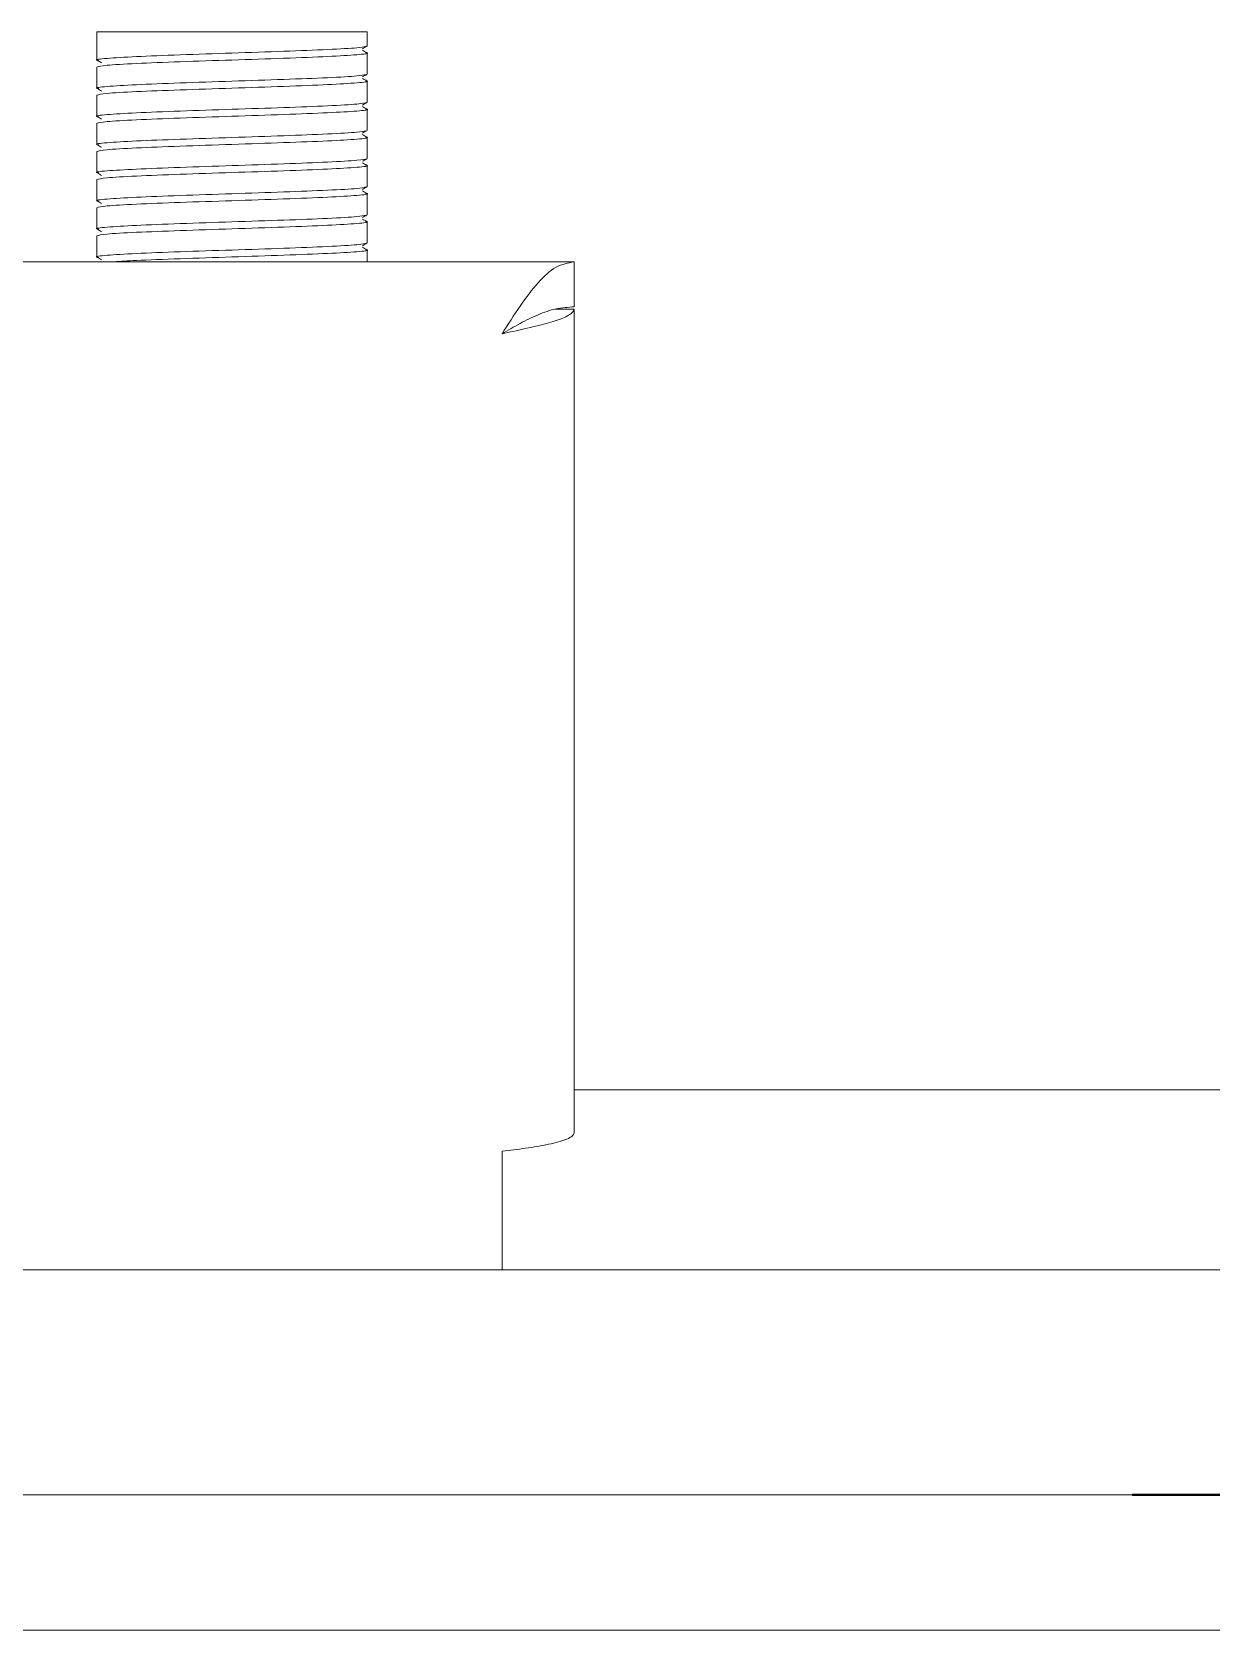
# Model space of a CAD drawing. Header units: millimetres. Extents: x 30710 to 48779, y -19256 to -8564.
# Drawn here: x 33461.3 to 33513.7, y -13510.9 to -13439.9 of the extents above; entities that cross this region are included whole.
import ezdxf

# ---------------------------------------------------------------- set-up
doc = ezdxf.new("R2010")
doc.units = ezdxf.units.MM
doc.header["$LTSCALE"] = 10
doc.layers.add('粗实线', color=4, linetype='Continuous', lineweight=18)
doc.layers.add('细实线', color=3, linetype='Continuous', lineweight=35)

msp = doc.modelspace()

# ---------------------------------------------------------------- linework, layer by layer
at = {"layer": '粗实线'}
for p, q in [((33464.22, -13439.94), (33464.22, -13440.249)), ((33464.22, -13439.94), (33476.22, -13439.94)), ((33464.22, -13439.94), (33464.304, -13439.954)), ((33464.22, -13440.249), (33464.22, -13441.19)), ((33476.22, -13440.565), (33476.22, -13439.94)), ((33476.22, -13441.815), (33476.22, -13440.874)), ((33464.22, -13441.499), (33464.22, -13442.44)), ((33476.22, -13443.065), (33476.22, -13442.124)), ((33464.22, -13442.749), (33464.22, -13443.69)), ((33476.22, -13444.315), (33476.22, -13443.374)), ((33464.22, -13443.999), (33464.22, -13444.94)), ((33464.22, -13445.249), (33464.22, -13446.19)), ((33476.22, -13445.565), (33476.22, -13444.624)), ((33476.22, -13446.815), (33476.22, -13445.874)), ((33464.22, -13446.499), (33464.22, -13447.44)), ((33476.22, -13448.065), (33476.22, -13447.124)), ((33464.22, -13447.749), (33464.22, -13448.69)), ((33476.22, -13449.315), (33476.22, -13448.374)), ((33464.22, -13448.999), (33464.22, -13449.94)), ((33455.02, -13450.152), (33485.42, -13450.152)), ((33476.22, -13450.152), (33476.22, -13449.624)), ((33485.42, -13450.152), (33485.42, -13452.152)), ((33484.593, -13452.252), (33485.42, -13452.252)), ((33485.42, -13452.252), (33485.42, -13488.85)), ((33515.22, -13486.94), (33485.42, -13486.94)), ((33482.22, -13494.94), (33482.22, -13489.661)), ((31865.22, -13494.94), (33875.22, -13494.94)), ((31865.22, -13504.94), (33875.22, -13504.94)), ((33870.22, -13510.94), (31870.22, -13510.94))]:
    msp.add_line(p, q, dxfattribs=at)
for points, knots in [([(33476.148, -13440.577), (33476.067, -13440.599), (33475.892, -13440.647), (33474.557, -13440.721), (33472.58, -13440.799), (33470.217, -13440.877), (33467.868, -13440.956), (33465.853, -13441.034), (33464.583, -13441.112), (33464.066, -13441.169), (33464.272, -13441.2), (33464.304, -13441.204)], [0, 0, 0, 0, 1.264151, 2.764493, 4.264835, 5.765178, 7.26552, 8.765862, 10.266205, 11.766547, 12.043189, 12.043189, 12.043189, 12.043189]), ([(33476.156, -13440.863), (33476.179, -13440.866), (33476.372, -13440.896), (33475.852, -13440.952), (33474.587, -13441.03), (33472.571, -13441.108), (33470.221, -13441.186), (33467.86, -13441.264), (33465.878, -13441.342), (33464.49, -13441.421), (33464.31, -13441.473), (33464.22, -13441.499)], [0, 0, 0, 0, 0.207761, 1.693828, 3.179895, 4.665961, 6.152028, 7.638095, 9.124162, 10.610229, 12.096296, 12.096296, 12.096296, 12.096296]), ([(33476.019, -13440.686), (33476.051, -13440.668), (33476.115, -13440.631), (33476.178, -13440.594), (33476.21, -13440.576)], [0, 0, 0, 0, 0.1104693, 0.2209431, 0.2209431, 0.2209431, 0.2209431]), ([(33476.21, -13440.863), (33476.178, -13440.845), (33476.115, -13440.808), (33476.051, -13440.771), (33476.019, -13440.753)], [0, 0, 0, 0, 0.1104737, 0.2209431, 0.2209431, 0.2209431, 0.2209431]), ([(33464.235, -13441.204), (33464.267, -13441.222), (33464.331, -13441.259), (33464.395, -13441.296), (33464.426, -13441.314)], [0, 0, 0, 0, 0.110244, 0.2204869, 0.2204869, 0.2204869, 0.2204869]), ([(33476.148, -13441.827), (33476.067, -13441.849), (33475.892, -13441.897), (33474.557, -13441.971), (33472.58, -13442.049), (33470.217, -13442.127), (33467.868, -13442.206), (33465.853, -13442.284), (33464.583, -13442.362), (33464.066, -13442.419), (33464.272, -13442.45), (33464.304, -13442.454)], [0, 0, 0, 0, 1.264151, 2.764493, 4.264835, 5.765178, 7.26552, 8.765862, 10.266205, 11.766547, 12.043189, 12.043189, 12.043189, 12.043189]), ([(33476.156, -13442.113), (33476.179, -13442.116), (33476.372, -13442.146), (33475.852, -13442.202), (33474.587, -13442.28), (33472.571, -13442.358), (33470.221, -13442.436), (33467.86, -13442.514), (33465.878, -13442.592), (33464.49, -13442.671), (33464.31, -13442.723), (33464.22, -13442.749)], [0, 0, 0, 0, 0.207761, 1.693828, 3.179895, 4.665961, 6.152028, 7.638095, 9.124162, 10.610229, 12.096296, 12.096296, 12.096296, 12.096296]), ([(33476.019, -13441.936), (33476.051, -13441.918), (33476.115, -13441.881), (33476.178, -13441.844), (33476.21, -13441.826)], [0, 0, 0, 0, 0.1104693, 0.2209431, 0.2209431, 0.2209431, 0.2209431]), ([(33476.21, -13442.113), (33476.178, -13442.095), (33476.115, -13442.058), (33476.051, -13442.021), (33476.019, -13442.003)], [0, 0, 0, 0, 0.1104737, 0.2209431, 0.2209431, 0.2209431, 0.2209431]), ([(33476.22, -13443.065), (33476.129, -13443.091), (33475.949, -13443.143), (33474.561, -13443.221), (33472.579, -13443.299), (33470.218, -13443.377), (33467.868, -13443.456), (33465.853, -13443.534), (33464.583, -13443.612), (33464.066, -13443.669), (33464.272, -13443.7), (33464.304, -13443.704)], [0, 0, 0, 0, 1.480419, 2.960838, 4.441258, 5.921677, 7.402096, 8.882515, 10.362934, 11.843354, 12.116322, 12.116322, 12.116322, 12.116322]), ([(33464.235, -13442.454), (33464.267, -13442.472), (33464.331, -13442.509), (33464.395, -13442.546), (33464.426, -13442.564)], [0, 0, 0, 0, 0.110244, 0.2204869, 0.2204869, 0.2204869, 0.2204869]), ([(33476.019, -13443.186), (33476.051, -13443.168), (33476.115, -13443.131), (33476.178, -13443.094), (33476.21, -13443.076)], [0, 0, 0, 0, 0.1104693, 0.2209431, 0.2209431, 0.2209431, 0.2209431]), ([(33476.156, -13443.363), (33476.179, -13443.366), (33476.372, -13443.396), (33475.852, -13443.452), (33474.587, -13443.53), (33472.571, -13443.608), (33470.221, -13443.686), (33467.86, -13443.764), (33465.878, -13443.842), (33464.49, -13443.921), (33464.31, -13443.973), (33464.22, -13443.999)], [0, 0, 0, 0, 0.207761, 1.693828, 3.179895, 4.665961, 6.152028, 7.638095, 9.124162, 10.610229, 12.096296, 12.096296, 12.096296, 12.096296]), ([(33464.235, -13443.704), (33464.267, -13443.722), (33464.331, -13443.759), (33464.395, -13443.796), (33464.426, -13443.814)], [0, 0, 0, 0, 0.110244, 0.2204869, 0.2204869, 0.2204869, 0.2204869]), ([(33476.21, -13443.363), (33476.178, -13443.345), (33476.115, -13443.308), (33476.051, -13443.271), (33476.019, -13443.253)], [0, 0, 0, 0, 0.1104737, 0.2209431, 0.2209431, 0.2209431, 0.2209431]), ([(33476.148, -13444.327), (33476.067, -13444.349), (33475.892, -13444.397), (33474.557, -13444.471), (33472.58, -13444.549), (33470.217, -13444.627), (33467.868, -13444.706), (33465.853, -13444.784), (33464.583, -13444.862), (33464.066, -13444.919), (33464.272, -13444.95), (33464.304, -13444.954)], [0, 0, 0, 0, 1.264151, 2.764493, 4.264835, 5.765178, 7.26552, 8.765862, 10.266205, 11.766547, 12.043189, 12.043189, 12.043189, 12.043189]), ([(33476.019, -13444.436), (33476.051, -13444.418), (33476.115, -13444.381), (33476.178, -13444.344), (33476.21, -13444.326)], [0, 0, 0, 0, 0.1104693, 0.2209431, 0.2209431, 0.2209431, 0.2209431]), ([(33476.21, -13444.613), (33476.178, -13444.595), (33476.115, -13444.558), (33476.051, -13444.521), (33476.019, -13444.503)], [0, 0, 0, 0, 0.1104737, 0.2209431, 0.2209431, 0.2209431, 0.2209431]), ([(33476.156, -13444.613), (33476.179, -13444.616), (33476.372, -13444.646), (33475.852, -13444.702), (33474.587, -13444.78), (33472.571, -13444.858), (33470.221, -13444.936), (33467.86, -13445.014), (33465.878, -13445.092), (33464.49, -13445.171), (33464.31, -13445.223), (33464.22, -13445.249)], [0, 0, 0, 0, 0.207761, 1.693828, 3.179895, 4.665961, 6.152028, 7.638095, 9.124162, 10.610229, 12.096296, 12.096296, 12.096296, 12.096296]), ([(33464.235, -13444.954), (33464.267, -13444.972), (33464.331, -13445.009), (33464.395, -13445.046), (33464.426, -13445.064)], [0, 0, 0, 0, 0.110244, 0.2204869, 0.2204869, 0.2204869, 0.2204869]), ([(33476.22, -13445.565), (33476.129, -13445.591), (33475.949, -13445.643), (33474.561, -13445.721), (33472.579, -13445.799), (33470.218, -13445.877), (33467.868, -13445.956), (33465.853, -13446.034), (33464.583, -13446.112), (33464.066, -13446.169), (33464.272, -13446.2), (33464.304, -13446.204)], [0, 0, 0, 0, 1.480419, 2.960838, 4.441258, 5.921677, 7.402096, 8.882515, 10.362934, 11.843354, 12.116322, 12.116322, 12.116322, 12.116322]), ([(33476.156, -13445.863), (33476.179, -13445.866), (33476.372, -13445.896), (33475.852, -13445.952), (33474.587, -13446.03), (33472.571, -13446.108), (33470.221, -13446.186), (33467.86, -13446.264), (33465.878, -13446.342), (33464.49, -13446.421), (33464.31, -13446.473), (33464.22, -13446.499)], [0, 0, 0, 0, 0.207761, 1.693828, 3.179895, 4.665961, 6.152028, 7.638095, 9.124162, 10.610229, 12.096296, 12.096296, 12.096296, 12.096296]), ([(33476.019, -13445.686), (33476.051, -13445.668), (33476.115, -13445.631), (33476.178, -13445.594), (33476.21, -13445.576)], [0, 0, 0, 0, 0.1104693, 0.2209431, 0.2209431, 0.2209431, 0.2209431]), ([(33476.21, -13445.863), (33476.178, -13445.845), (33476.115, -13445.808), (33476.051, -13445.771), (33476.019, -13445.753)], [0, 0, 0, 0, 0.1104737, 0.2209431, 0.2209431, 0.2209431, 0.2209431]), ([(33464.235, -13446.204), (33464.267, -13446.222), (33464.331, -13446.259), (33464.395, -13446.296), (33464.426, -13446.314)], [0, 0, 0, 0, 0.110244, 0.2204869, 0.2204869, 0.2204869, 0.2204869]), ([(33476.148, -13446.827), (33476.067, -13446.849), (33475.892, -13446.897), (33474.557, -13446.971), (33472.58, -13447.049), (33470.217, -13447.127), (33467.868, -13447.206), (33465.853, -13447.284), (33464.583, -13447.362), (33464.066, -13447.419), (33464.272, -13447.45), (33464.304, -13447.454)], [0, 0, 0, 0, 1.264151, 2.764493, 4.264835, 5.765178, 7.26552, 8.765862, 10.266205, 11.766547, 12.043189, 12.043189, 12.043189, 12.043189]), ([(33476.156, -13447.113), (33476.179, -13447.116), (33476.372, -13447.146), (33475.852, -13447.202), (33474.587, -13447.28), (33472.571, -13447.358), (33470.221, -13447.436), (33467.86, -13447.514), (33465.878, -13447.592), (33464.49, -13447.671), (33464.31, -13447.723), (33464.22, -13447.749)], [0, 0, 0, 0, 0.207761, 1.693828, 3.179895, 4.665961, 6.152028, 7.638095, 9.124162, 10.610229, 12.096296, 12.096296, 12.096296, 12.096296]), ([(33476.019, -13446.936), (33476.051, -13446.918), (33476.115, -13446.881), (33476.178, -13446.844), (33476.21, -13446.826)], [0, 0, 0, 0, 0.1104693, 0.2209431, 0.2209431, 0.2209431, 0.2209431]), ([(33476.21, -13447.113), (33476.178, -13447.095), (33476.115, -13447.058), (33476.051, -13447.021), (33476.019, -13447.003)], [0, 0, 0, 0, 0.1104737, 0.2209431, 0.2209431, 0.2209431, 0.2209431]), ([(33476.148, -13448.077), (33476.067, -13448.099), (33475.892, -13448.147), (33474.557, -13448.221), (33472.58, -13448.299), (33470.217, -13448.377), (33467.868, -13448.456), (33465.853, -13448.534), (33464.583, -13448.612), (33464.066, -13448.669), (33464.272, -13448.7), (33464.304, -13448.704)], [0, 0, 0, 0, 1.264151, 2.764493, 4.264835, 5.765178, 7.26552, 8.765862, 10.266205, 11.766547, 12.043189, 12.043189, 12.043189, 12.043189]), ([(33464.235, -13447.454), (33464.267, -13447.472), (33464.331, -13447.509), (33464.395, -13447.546), (33464.426, -13447.564)], [0, 0, 0, 0, 0.110244, 0.2204869, 0.2204869, 0.2204869, 0.2204869]), ([(33476.019, -13448.186), (33476.051, -13448.168), (33476.115, -13448.131), (33476.178, -13448.094), (33476.21, -13448.076)], [0, 0, 0, 0, 0.1104693, 0.2209431, 0.2209431, 0.2209431, 0.2209431]), ([(33476.156, -13448.363), (33476.179, -13448.366), (33476.372, -13448.396), (33475.852, -13448.452), (33474.587, -13448.53), (33472.571, -13448.608), (33470.221, -13448.686), (33467.86, -13448.764), (33465.878, -13448.842), (33464.49, -13448.921), (33464.31, -13448.973), (33464.22, -13448.999)], [0, 0, 0, 0, 0.207761, 1.693828, 3.179895, 4.665961, 6.152028, 7.638095, 9.124162, 10.610229, 12.096296, 12.096296, 12.096296, 12.096296]), ([(33464.235, -13448.704), (33464.267, -13448.722), (33464.331, -13448.759), (33464.395, -13448.796), (33464.426, -13448.814)], [0, 0, 0, 0, 0.110244, 0.2204869, 0.2204869, 0.2204869, 0.2204869]), ([(33476.21, -13448.363), (33476.178, -13448.345), (33476.115, -13448.308), (33476.051, -13448.271), (33476.019, -13448.253)], [0, 0, 0, 0, 0.1104737, 0.2209431, 0.2209431, 0.2209431, 0.2209431]), ([(33476.22, -13449.315), (33476.129, -13449.341), (33475.949, -13449.393), (33474.561, -13449.471), (33472.579, -13449.549), (33470.218, -13449.627), (33467.868, -13449.706), (33465.853, -13449.784), (33464.583, -13449.862), (33464.066, -13449.919), (33464.272, -13449.95), (33464.304, -13449.954)], [0, 0, 0, 0, 1.480419, 2.960838, 4.441258, 5.921677, 7.402096, 8.882515, 10.362934, 11.843354, 12.116322, 12.116322, 12.116322, 12.116322]), ([(33476.019, -13449.436), (33476.051, -13449.418), (33476.115, -13449.381), (33476.178, -13449.344), (33476.21, -13449.326)], [0, 0, 0, 0, 0.1104693, 0.2209431, 0.2209431, 0.2209431, 0.2209431]), ([(33476.21, -13449.613), (33476.178, -13449.595), (33476.115, -13449.558), (33476.051, -13449.521), (33476.019, -13449.503)], [0, 0, 0, 0, 0.1104737, 0.2209431, 0.2209431, 0.2209431, 0.2209431]), ([(33464.235, -13449.954), (33464.267, -13449.972), (33464.331, -13450.009), (33464.395, -13450.046), (33464.426, -13450.064)], [0, 0, 0, 0, 0.110244, 0.2204869, 0.2204869, 0.2204869, 0.2204869]), ([(33476.156, -13449.613), (33476.179, -13449.616), (33476.372, -13449.646), (33475.852, -13449.702), (33474.587, -13449.78), (33472.573, -13449.858), (33470.216, -13449.936), (33467.879, -13450.014), (33465.967, -13450.086), (33465.278, -13450.132), (33464.978, -13450.152)], [0, 0, 0, 0, 0.229305, 1.869474, 3.509643, 5.149811, 6.78998, 8.430149, 10.070317, 11.329861, 11.329861, 11.329861, 11.329861]), ([(33482.22, -13453.352), (33482.553, -13453.279), (33483.254, -13453.126), (33484.217, -13452.892), (33484.969, -13452.65), (33485.364, -13452.436), (33485.404, -13452.304), (33485.42, -13452.252)], [0, 0, 0, 0, 0.68824, 1.44774, 2.207261, 2.966782, 3.456017, 3.456017, 3.456017, 3.456017]), ([(33485.42, -13488.85), (33485.403, -13488.899), (33485.37, -13488.995), (33485.118, -13489.129), (33484.756, -13489.25), (33484.172, -13489.389), (33483.319, -13489.537), (33482.571, -13489.621), (33482.22, -13489.661)], [0, 0, 0, 0, 0.505312, 0.986955, 1.444955, 1.879343, 2.674073, 3.37598, 3.37598, 3.37598, 3.37598])]:
    msp.add_open_spline(points, degree=3, knots=knots, dxfattribs=at)
for points in [[(33485.42, -13450.152), (33485.153, -13450.201), (33484.62, -13450.297), (33483.82, -13451.037), (33483.02, -13452.094), (33482.486, -13452.933), (33482.22, -13453.352)], [(33485.42, -13452.152), (33485.153, -13452.17), (33484.62, -13452.207), (33483.82, -13452.484), (33483.02, -13452.881), (33482.486, -13453.195), (33482.22, -13453.352)]]:
    msp.add_open_spline(points, degree=3, dxfattribs=at)
at = {"layer": '细实线'}
for p, q in [((33510.22, -13504.94), (33590.22, -13504.94)), ((33590.22, -13504.94), (33510.22, -13504.94))]:
    msp.add_line(p, q, dxfattribs=at)

doc.saveas('drawing.dxf')
